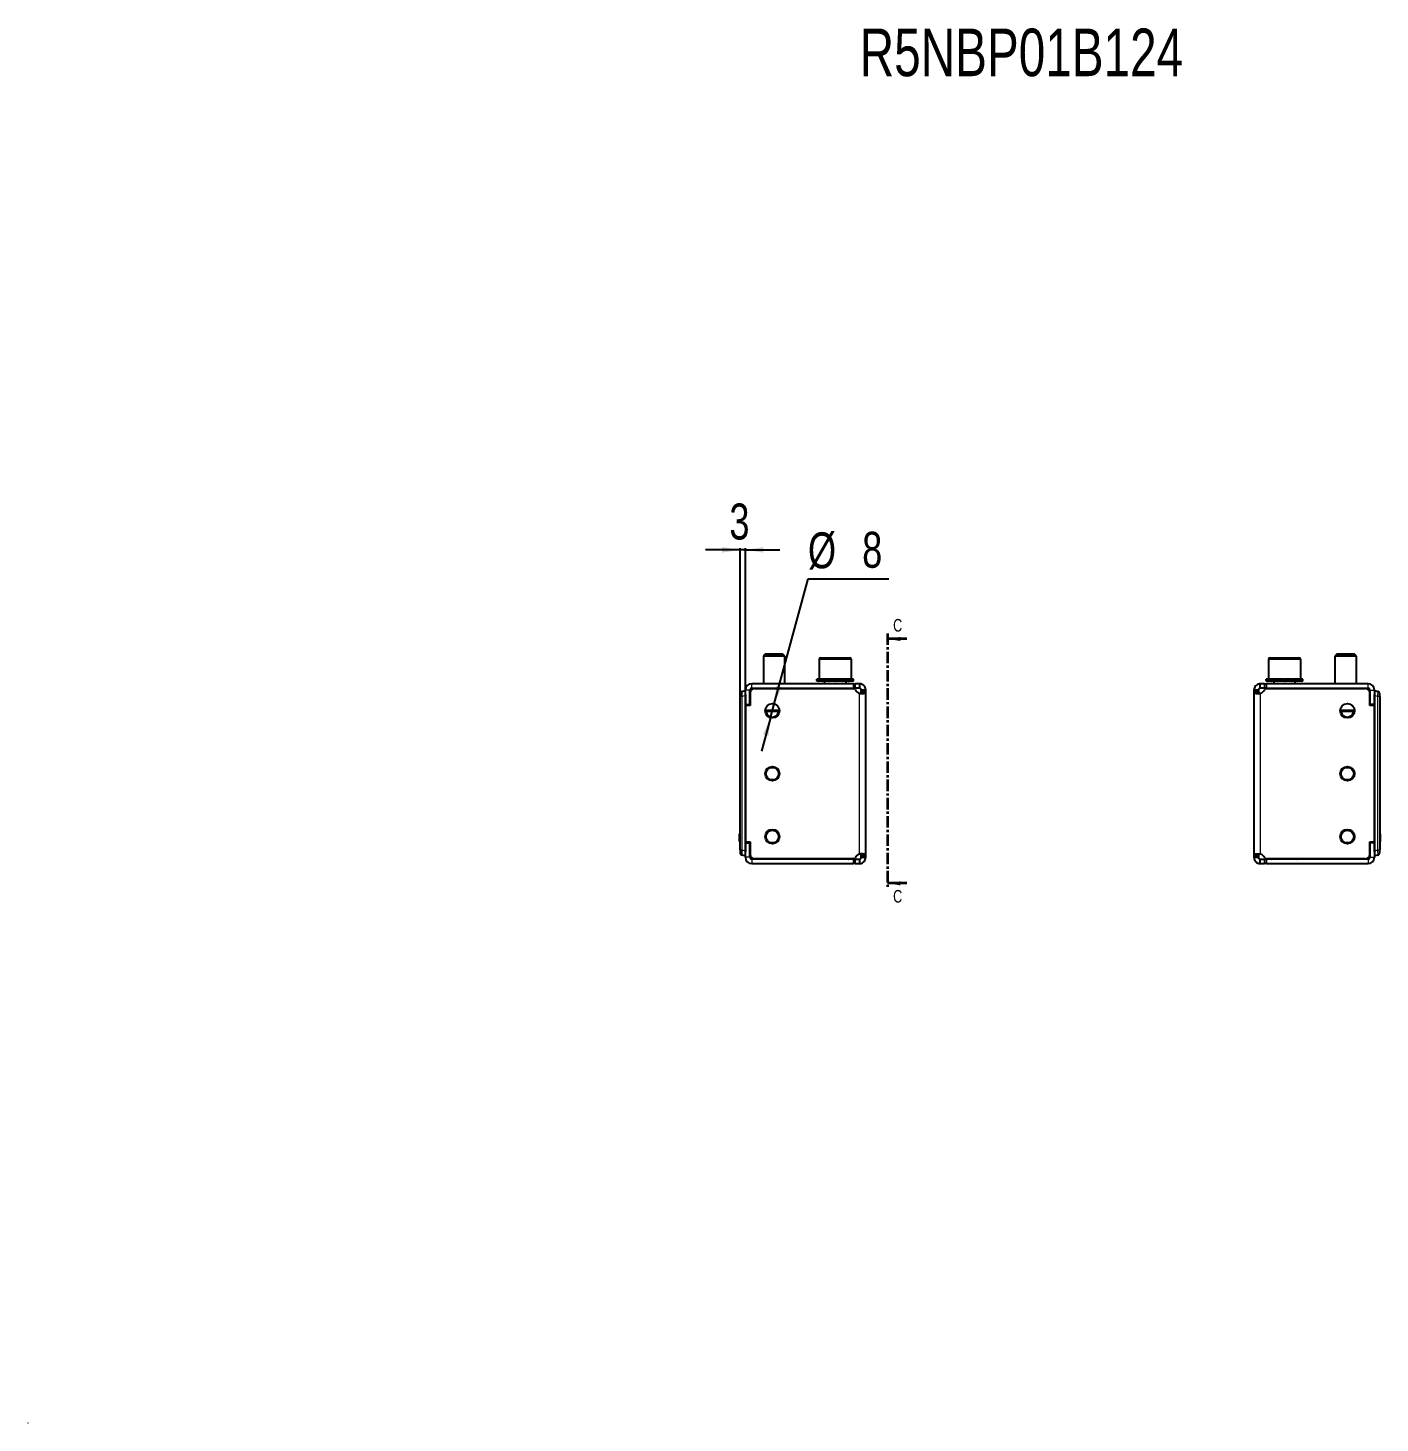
# Model space of a CAD drawing. Header units: millimetres. Extents: x -438 to 3999, y -470 to 660.
# Drawn here: x 997 to 1749, y -116 to 660 of the extents above; entities that cross this region are included whole.
import ezdxf

# ---------------------------------------------------------------- set-up
doc = ezdxf.new("R2010")
doc.units = ezdxf.units.MM
doc.linetypes.add('CENTER', pattern=[10.16, 6.35, -1.27, 1.27, -1.27])
doc.layers.add('FORMAT', color=7, linetype='Continuous')
doc.styles.add('SLDTEXTSTYLE0', font='TXT', dxfattribs={"width": 0.75})
doc.dimstyles.new('SLDDIMSTYLE1', dxfattribs={"dimtxt": 20, "dimasz": 10, "dimexe": 0, "dimexo": 0.0625, "dimgap": 5, "dimtad": 2, "dimdec": 1, "dimrnd": 1e-09, "dimzin": 12, "dimdsep": 46, "dimtxsty": 'SLDTEXTSTYLE0', "dimsah": 1, "dimcen": 0.09, "dimadec": 0, "dimazin": 3, "dimtfac": 1, "dimtmove": 0, "dimatfit": 0, "dimfxl": 0, "dimfrac": 2, "dimtolj": 1, "dimtzin": 12, "dimarcsym": 0})
doc.dimstyles.new('SLDDIMSTYLE2', dxfattribs={"dimtxt": 20, "dimasz": 10, "dimexe": 0, "dimexo": 0.0625, "dimgap": 5, "dimtad": 0, "dimtih": 1, "dimtoh": 1, "dimdec": 1, "dimrnd": 1e-09, "dimzin": 12, "dimdsep": 46, "dimtxsty": 'SLDTEXTSTYLE0', "dimsah": 1, "dimcen": 0, "dimadec": 0, "dimazin": 3, "dimtfac": 1, "dimtmove": 0, "dimatfit": 3, "dimfxl": 0, "dimfrac": 2, "dimtolj": 1, "dimtzin": 12, "dimarcsym": 0})

# ---------------------------------------------------------------- blocks, each defined once
blk = doc.blocks.new('_D_4')
at = {"layer": 'FORMAT'}
for p, q in [((1392.84, 369.45), (1373.6, 369.45)), ((1392.84, 287.86), (1392.84, 370.45)), ((1395.84, 369.45), (1392.84, 369.45)), ((1395.84, 282.86), (1395.84, 370.45)), ((1395.84, 369.45), (1415.07, 369.45))]:
    blk.add_line(p, q, dxfattribs=at)
for points in [[(1392.84, 369.45), (1382.84, 370.99), (1382.84, 367.91)], [(1395.84, 369.45), (1405.84, 367.91), (1405.84, 370.99)]]:
    blk.add_solid(points, dxfattribs=at)
at = {"layer": 'FORMAT', "insert": (1386.95, 395.23), "char_height": 20, "attachment_point": 1, "style": 'SLDTEXTSTYLE0'}
blk.add_mtext('3', dxfattribs=at)
blk = doc.blocks.new('_D_5')
at = {"layer": 'FORMAT'}
for p, q in [((1411.88, 283.81), (1430.68, 353.42)), ((1430.68, 353.42), (1475.62, 353.42)), ((1409.79, 276.09), (1411.88, 283.81)), ((1409.79, 276.09), (1404.78, 257.52))]:
    blk.add_line(p, q, dxfattribs=at)
for points in [[(1411.88, 283.81), (1415.97, 293.06), (1413, 293.86)], [(1409.79, 276.09), (1405.7, 266.83), (1408.67, 266.03)]]:
    blk.add_solid(points, dxfattribs=at)
at = {"layer": 'FORMAT', "char_height": 20, "attachment_point": 1, "style": 'SLDTEXTSTYLE0'}
for s, insert in [('%%c', (1430.68, 379.2)), ('8', (1460.84, 379.51))]:
    blk.add_mtext(s, dxfattribs=dict(at, insert=insert))

msp = doc.modelspace()

# ---------------------------------------------------------------- linework, layer by layer
at = {"color": 7, "linetype": 'CENTER', "lineweight": 35}
msp.add_line((1474.98, 322.91), (1474.98, 180.96), dxfattribs=at)
at = {"color": 7, "linetype": 'Continuous', "lineweight": 35}
for p, q in [((1485.62, 319.91), (1474.98, 319.91)), ((1485.62, 183.96), (1474.98, 183.96))]:
    msp.add_line(p, q, dxfattribs=at)
at = {"color": 7, "linetype": 'Continuous', "lineweight": 25}
for p, q in [((1406.91, 311.45), (1405.84, 310.37)), ((1416.76, 311.45), (1406.91, 311.45)), ((1417.84, 310.37), (1416.76, 311.45)), ((1724.91, 311.45), (1723.84, 310.37)), ((1734.76, 311.45), (1724.91, 311.45)), ((1735.84, 310.37), (1734.76, 311.45)), ((1405.84, 310.37), (1405.84, 294.95)), ((1417.84, 310.37), (1405.84, 310.37)), ((1417.84, 294.95), (1417.84, 310.37)), ((1436.84, 308.45), (1436.84, 297.45)), ((1437.84, 309.45), (1453.84, 309.45)), ((1454.84, 297.45), (1454.84, 308.45)), ((1686.84, 308.45), (1686.84, 297.45)), ((1687.84, 309.45), (1703.84, 309.45)), ((1704.84, 297.45), (1704.84, 308.45)), ((1723.84, 310.37), (1723.84, 294.95)), ((1735.84, 310.37), (1723.84, 310.37)), ((1735.84, 294.95), (1735.84, 310.37)), ((1455.93, 294.95), (1399.34, 294.95)), ((1435.59, 297.45), (1435.59, 296.45)), ((1435.59, 297.45), (1435.59, 297.2)), ((1436.42, 297.45), (1435.59, 297.45)), ((1435.59, 297.45), (1435.59, 297.45)), ((1435.59, 296.45), (1435.59, 296.7)), ((1436.42, 296.45), (1435.59, 296.45)), ((1435.59, 296.45), (1435.59, 296.45)), ((1436.42, 297.45), (1436.52, 297.45)), ((1436.42, 296.45), (1436.52, 296.45)), ((1436.52, 297.45), (1436.52, 297.2)), ((1438.69, 297.45), (1436.52, 297.45)), ((1436.52, 296.45), (1436.52, 296.7)), ((1438.69, 296.45), (1436.52, 296.45)), ((1438.69, 297.45), (1438.87, 297.45)), ((1438.69, 296.45), (1438.87, 296.45)), ((1438.87, 297.45), (1438.87, 297.2)), ((1442.04, 297.45), (1438.87, 297.45)), ((1438.87, 296.45), (1438.87, 296.7)), ((1442.04, 296.45), (1438.87, 296.45)), ((1439.84, 296.45), (1439.84, 294.95)), ((1442.04, 297.45), (1442.28, 297.45)), ((1442.04, 296.45), (1442.28, 296.45)), ((1442.28, 297.45), (1442.28, 297.2)), ((1445.98, 297.45), (1442.28, 297.45)), ((1442.28, 296.45), (1442.28, 296.7)), ((1445.98, 296.45), (1442.28, 296.45)), ((1445.98, 297.45), (1446.05, 297.45)), ((1445.98, 296.45), (1446.13, 296.45)), ((1446.13, 296.45), (1446.23, 296.45)), ((1446.18, 297.45), (1446.23, 297.45)), ((1446.23, 297.45), (1446.23, 297.2)), ((1449.89, 297.45), (1446.23, 297.45)), ((1446.23, 296.45), (1446.23, 296.7)), ((1449.89, 296.45), (1446.23, 296.45)), ((1449.89, 297.45), (1450.12, 297.45)), ((1449.89, 296.45), (1450.12, 296.45)), ((1450.12, 297.45), (1450.12, 297.2)), ((1453.18, 297.45), (1450.12, 297.45)), ((1450.12, 296.45), (1450.12, 296.7)), ((1453.18, 296.45), (1450.12, 296.45)), ((1451.84, 294.95), (1451.84, 296.45)), ((1453.18, 297.45), (1453.35, 297.45)), ((1453.18, 296.45), (1453.35, 296.45)), ((1453.35, 297.45), (1453.35, 297.2)), ((1455.36, 297.45), (1453.35, 297.45)), ((1453.35, 296.45), (1453.35, 296.7)), ((1455.36, 296.45), (1453.35, 296.45)), ((1455.36, 297.45), (1455.45, 297.45)), ((1455.36, 296.45), (1455.45, 296.45)), ((1455.45, 297.45), (1455.45, 297.2)), ((1456.08, 297.45), (1455.45, 297.45)), ((1455.45, 296.45), (1455.45, 296.7)), ((1456.08, 296.45), (1455.45, 296.45)), ((1455.93, 294.95), (1456.93, 294.95)), ((1456.09, 296.45), (1456.09, 297.45)), ((1456.93, 292.45), (1456.93, 294.95)), ((1459.34, 294.95), (1456.93, 294.95)), ((1459.34, 294.95), (1459.34, 292.45)), ((1682.34, 292.45), (1682.34, 294.95)), ((1684.74, 294.95), (1682.34, 294.95)), ((1684.74, 294.95), (1684.74, 292.45)), ((1684.74, 294.95), (1685.74, 294.95)), ((1685.59, 297.45), (1685.59, 296.45)), ((1685.59, 297.45), (1685.59, 297.2)), ((1686.39, 297.45), (1685.59, 297.45)), ((1685.59, 297.45), (1685.59, 297.45)), ((1685.59, 296.45), (1685.59, 296.7)), ((1686.39, 296.45), (1685.59, 296.45)), ((1685.59, 296.45), (1685.59, 296.45)), ((1742.34, 294.95), (1685.74, 294.95)), ((1686.39, 297.45), (1686.49, 297.45)), ((1686.39, 296.45), (1686.49, 296.45)), ((1686.49, 297.45), (1686.49, 297.2)), ((1688.62, 297.45), (1686.49, 297.45)), ((1686.49, 296.45), (1686.49, 296.7)), ((1688.62, 296.45), (1686.49, 296.45)), ((1688.62, 297.45), (1688.8, 297.45)), ((1688.62, 296.45), (1688.8, 296.45)), ((1688.8, 297.45), (1688.8, 297.2)), ((1691.96, 297.45), (1688.8, 297.45)), ((1688.8, 296.45), (1688.8, 296.7)), ((1691.96, 296.45), (1688.8, 296.45)), ((1689.84, 296.45), (1689.84, 294.95)), ((1691.96, 297.45), (1692.19, 297.45)), ((1691.96, 296.45), (1692.19, 296.45)), ((1692.19, 297.45), (1692.19, 297.2)), ((1695.89, 297.45), (1692.19, 297.45)), ((1692.19, 296.45), (1692.19, 296.7)), ((1695.89, 296.45), (1692.19, 296.45)), ((1695.89, 297.45), (1695.97, 297.45)), ((1695.89, 296.45), (1696.06, 296.45)), ((1696.06, 296.45), (1696.14, 296.45)), ((1696.1, 297.45), (1696.14, 297.45)), ((1696.14, 297.45), (1696.14, 297.2)), ((1699.81, 297.45), (1696.14, 297.45)), ((1696.14, 296.45), (1696.14, 296.7)), ((1699.81, 296.45), (1696.14, 296.45)), ((1699.81, 297.45), (1700.03, 297.45)), ((1699.81, 296.45), (1700.03, 296.45)), ((1700.03, 297.45), (1700.03, 297.2)), ((1703.12, 297.45), (1700.03, 297.45)), ((1700.03, 296.45), (1700.03, 296.7)), ((1703.12, 296.45), (1700.03, 296.45)), ((1701.84, 294.95), (1701.84, 296.45)), ((1703.12, 297.45), (1703.29, 297.45)), ((1703.12, 296.45), (1703.29, 296.45)), ((1703.29, 297.45), (1703.29, 297.2)), ((1705.32, 297.45), (1703.29, 297.45)), ((1703.29, 296.45), (1703.29, 296.7)), ((1705.32, 296.45), (1703.29, 296.45)), ((1705.32, 297.45), (1705.42, 297.45)), ((1705.32, 296.45), (1705.42, 296.45)), ((1705.42, 297.45), (1705.42, 297.2)), ((1706.09, 297.45), (1705.42, 297.45)), ((1705.42, 296.45), (1705.42, 296.7)), ((1706.09, 296.45), (1705.42, 296.45)), ((1706.09, 296.45), (1706.09, 297.45)), ((1392.84, 289.3), (1392.84, 287.85)), ((1392.84, 213.4), (1392.84, 287.85)), ((1393.95, 290.74), (1395.64, 291.2)), ((1395.64, 291.2), (1395.84, 291.2)), ((1395.64, 288.3), (1395.64, 202.1)), ((1395.84, 283.5), (1395.84, 291.45)), ((1395.84, 288.92), (1395.84, 201.47)), ((1398.34, 283.5), (1398.34, 291.45)), ((1398.44, 289.85), (1398.44, 282.85)), ((1399.34, 292.45), (1455.93, 292.45)), ((1400.94, 292.35), (1455.91, 292.35)), ((1401.59, 292.45), (1401.59, 292.35)), ((1401.88, 292.45), (1401.88, 292.35)), ((1403.56, 292.45), (1403.56, 292.35)), ((1406.51, 292.45), (1406.51, 292.35)), ((1410.27, 292.45), (1410.27, 292.35)), ((1414.26, 292.45), (1414.26, 292.35)), ((1417.89, 292.45), (1417.89, 292.35)), ((1420.59, 292.45), (1420.59, 292.35)), ((1421.96, 292.45), (1421.96, 292.35)), ((1422.09, 292.35), (1422.09, 292.45)), ((1456.93, 292.45), (1455.93, 292.45)), ((1459.34, 292.45), (1456.93, 292.45)), ((1462.84, 291.45), (1460.34, 291.45)), ((1460.34, 290.23), (1460.34, 291.45)), ((1462.84, 290.23), (1460.34, 290.23)), ((1462.84, 290.23), (1462.84, 291.45)), ((1462.84, 199.67), (1462.84, 290.23)), ((1678.84, 291.45), (1678.84, 290.23)), ((1681.34, 291.45), (1678.84, 291.45)), ((1678.84, 290.23), (1678.84, 199.67)), ((1681.34, 290.23), (1678.84, 290.23)), ((1681.34, 291.45), (1681.34, 290.23)), ((1684.74, 292.45), (1682.34, 292.45)), ((1685.74, 292.45), (1684.74, 292.45)), ((1685.74, 292.45), (1742.34, 292.45)), ((1685.76, 292.35), (1740.74, 292.35)), ((1719.59, 292.45), (1719.59, 292.35)), ((1719.88, 292.45), (1719.88, 292.35)), ((1721.56, 292.45), (1721.56, 292.35)), ((1724.51, 292.45), (1724.51, 292.35)), ((1728.27, 292.45), (1728.27, 292.35)), ((1732.26, 292.45), (1732.26, 292.35)), ((1735.89, 292.45), (1735.89, 292.35)), ((1738.59, 292.45), (1738.59, 292.35)), ((1739.96, 292.45), (1739.96, 292.35)), ((1740.09, 292.35), (1740.09, 292.45)), ((1743.24, 282.85), (1743.24, 289.85)), ((1743.34, 291.45), (1743.34, 283.5)), ((1745.84, 291.45), (1745.84, 283.5)), ((1745.84, 291.2), (1746.04, 291.2)), ((1745.84, 201.47), (1745.84, 288.92)), ((1746.04, 291.2), (1747.72, 290.74)), ((1746.04, 202.1), (1746.04, 288.3)), ((1748.84, 287.85), (1748.84, 289.3)), ((1748.84, 287.85), (1748.84, 213.4)), ((1395.84, 283.5), (1398.34, 283.5)), ((1395.84, 207.05), (1395.84, 282.85)), ((1398.44, 282.85), (1395.84, 282.85)), ((1398.44, 284.43), (1398.34, 284.21)), ((1414.8, 279.45), (1406.87, 279.45)), ((1734.8, 279.45), (1726.87, 279.45)), ((1743.24, 284.43), (1743.34, 284.21)), ((1745.84, 282.85), (1743.24, 282.85)), ((1745.84, 283.5), (1743.34, 283.5)), ((1745.84, 282.85), (1745.84, 207.05)), ((1392.64, 211.45), (1392.84, 211.45)), ((1392.64, 211.1), (1392.84, 211.1)), ((1392.64, 210.38), (1392.64, 211.1)), ((1392.64, 210.38), (1392.84, 210.38)), ((1392.84, 205.2), (1392.84, 213.4)), ((1748.84, 213.4), (1748.84, 205.2)), ((1749.04, 211.45), (1748.84, 211.45)), ((1749.04, 211.42), (1748.84, 211.42)), ((1749.04, 211.4), (1748.84, 211.4)), ((1749.04, 210.96), (1749.04, 207.64)), ((1392.64, 209.43), (1392.64, 209.54)), ((1392.64, 207.97), (1392.84, 207.97)), ((1392.64, 207.43), (1392.64, 207.97)), ((1392.64, 207.43), (1392.84, 207.43)), ((1392.64, 207.14), (1392.84, 207.14)), ((1392.84, 202.55), (1392.84, 205.2)), ((1392.84, 202.55), (1392.84, 201.1)), ((1395.84, 207.05), (1398.44, 207.05)), ((1395.84, 198.45), (1395.84, 206.4)), ((1395.84, 206.4), (1398.34, 206.4)), ((1398.34, 198.45), (1398.34, 206.4)), ((1398.44, 205.97), (1398.34, 206.18)), ((1398.44, 207.05), (1398.44, 200.05)), ((1743.24, 207.05), (1745.84, 207.05)), ((1743.24, 200.05), (1743.24, 207.05)), ((1743.24, 205.97), (1743.34, 206.18)), ((1743.34, 206.4), (1743.34, 198.45)), ((1745.84, 206.4), (1743.34, 206.4)), ((1745.84, 206.4), (1745.84, 198.45)), ((1749.04, 207.2), (1748.84, 207.2)), ((1749.04, 207.14), (1748.84, 207.14)), ((1748.84, 205.2), (1748.84, 202.55)), ((1748.84, 201.1), (1748.84, 202.55)), ((1395.64, 199.2), (1393.95, 199.65)), ((1395.84, 199.2), (1395.64, 199.2)), ((1455.93, 197.45), (1399.34, 197.45)), ((1399.34, 194.95), (1455.93, 194.95)), ((1455.91, 197.55), (1400.94, 197.55)), ((1455.93, 197.45), (1456.93, 197.45)), ((1456.93, 194.95), (1455.93, 194.95)), ((1456.93, 194.95), (1456.93, 197.45)), ((1456.93, 197.45), (1459.34, 197.45)), ((1456.93, 194.95), (1459.34, 194.95)), ((1459.34, 197.45), (1459.34, 194.95)), ((1460.34, 199.67), (1462.84, 199.67)), ((1460.34, 198.45), (1460.34, 199.67)), ((1460.34, 198.45), (1462.84, 198.45)), ((1462.84, 198.45), (1462.84, 199.67)), ((1678.84, 199.67), (1681.34, 199.67)), ((1678.84, 199.67), (1678.84, 198.45)), ((1678.84, 198.45), (1681.34, 198.45)), ((1681.34, 199.67), (1681.34, 198.45)), ((1682.34, 194.95), (1682.34, 197.45)), ((1682.34, 197.45), (1684.74, 197.45)), ((1682.34, 194.95), (1684.74, 194.95)), ((1684.74, 197.45), (1684.74, 194.95)), ((1684.74, 197.45), (1685.74, 197.45)), ((1685.74, 194.95), (1684.74, 194.95)), ((1742.34, 197.45), (1685.74, 197.45)), ((1685.74, 194.95), (1742.34, 194.95)), ((1740.74, 197.55), (1685.76, 197.55)), ((1746.04, 199.2), (1745.84, 199.2)), ((1747.72, 199.65), (1746.04, 199.2)), ((996.58, -116.1), (996.58, -116.3))]:
    msp.add_line(p, q, dxfattribs=at)
at = {"color": 8, "linetype": 'Continuous', "lineweight": 18}
for p, q in [((1454.84, 308.45), (1436.84, 308.45)), ((1704.84, 308.45), (1686.84, 308.45)), ((1399.34, 292.45), (1399.34, 294.95)), ((1455.93, 292.45), (1455.93, 294.95)), ((1685.74, 294.95), (1685.74, 292.45)), ((1742.34, 292.45), (1742.34, 294.95)), ((1393.95, 287.85), (1392.84, 287.85)), ((1395.64, 288.3), (1393.95, 287.85)), ((1393.95, 287.85), (1393.95, 202.55)), ((1398.34, 291.45), (1395.84, 291.45)), ((1459.34, 200.22), (1459.34, 289.67)), ((1682.34, 289.67), (1682.34, 200.22)), ((1743.34, 291.45), (1745.84, 291.45)), ((1747.72, 287.85), (1746.04, 288.3)), ((1747.72, 202.55), (1747.72, 287.85)), ((1748.84, 287.85), (1747.72, 287.85)), ((1396.03, 283.5), (1396.03, 282.85)), ((1406.87, 280.45), (1414.8, 280.45)), ((1726.87, 280.45), (1734.8, 280.45)), ((1745.64, 282.85), (1745.64, 283.5)), ((1749.04, 210.96), (1748.84, 210.96)), ((1392.64, 209.25), (1392.84, 209.25)), ((1392.84, 202.55), (1393.95, 202.55)), ((1393.95, 202.55), (1395.64, 202.1)), ((1396.03, 207.05), (1396.03, 206.4)), ((1745.64, 206.4), (1745.64, 207.05)), ((1746.04, 202.1), (1747.72, 202.55)), ((1747.72, 202.55), (1748.84, 202.55)), ((1749.04, 207.64), (1748.84, 207.64)), ((1398.34, 198.45), (1395.84, 198.45)), ((1399.34, 197.45), (1399.34, 194.95)), ((1455.93, 194.95), (1455.93, 197.45)), ((1685.74, 197.45), (1685.74, 194.95)), ((1742.34, 197.45), (1742.34, 194.95)), ((1743.34, 198.45), (1745.84, 198.45))]:
    msp.add_line(p, q, dxfattribs=at)
at = {"color": 7, "linetype": 'Continuous', "lineweight": 25}
for centre, radius in [((1410.84, 279.95), 4), ((1730.84, 279.95), 4), ((1410.84, 244.95), 4), ((1410.84, 244.95), 3.5), ((1730.84, 244.95), 4), ((1730.84, 244.95), 3.5), ((1410.84, 209.95), 4), ((1410.84, 209.95), 3.5), ((1730.84, 209.95), 4), ((1730.84, 209.95), 3.5)]:
    msp.add_circle(centre, radius, dxfattribs=at)
for centre, radius, start, end in [((1437.84, 308.45), 1, 90, 180), ((1453.84, 308.45), 1, 0, 90), ((1687.84, 308.45), 1, 90, 180), ((1703.84, 308.45), 1, 0, 90), ((1399.34, 291.45), 3.5, 90, 180), ((1742.34, 291.45), 3.5, 0, 90), ((1394.34, 289.3), 1.5, 105, 180), ((1399.34, 291.45), 1, 90, 180), ((1400.94, 289.85), 2.5, 90, 180), ((1438.49, 292.1), 0.35, 45.58469, 90), ((1453.19, 292.1), 0.35, 90, 134.41531), ((1455.91, 291.35), 1, 22.88538, 90), ((1460.06, 293.1), 3.5, 202.88538, 258.10519), ((1681.61, 293.1), 3.5, 281.89481, 337.11462), ((1685.76, 291.35), 1, 90, 157.11462), ((1688.49, 292.1), 0.35, 45.58469, 90), ((1703.19, 292.1), 0.35, 90, 134.41531), ((1740.74, 289.85), 2.5, 360, 90), ((1742.34, 291.45), 1, 0, 90), ((1747.34, 289.3), 1.5, 0, 75), ((1410.84, 279.95), 3.5, 188.21321, 351.78679), ((1730.84, 279.95), 3.5, 188.21321, 351.78679), ((1394.34, 201.1), 1.5, 180, 255), ((1399.34, 198.45), 3.5, 180, 270), ((1399.34, 198.45), 1, 180, 270), ((1400.94, 200.05), 2.5, 180, 270), ((1438.49, 197.8), 0.35, 270, 314.41531), ((1453.19, 197.8), 0.35, 225.58469, 270), ((1455.91, 198.55), 1, 270, 337.11462), ((1460.06, 196.8), 3.5, 101.89481, 157.11462), ((1681.61, 196.8), 3.5, 22.88538, 78.10519), ((1685.76, 198.55), 1, 202.88538, 270), ((1688.49, 197.8), 0.35, 270, 314.41531), ((1703.19, 197.8), 0.35, 225.58469, 270), ((1740.74, 200.05), 2.5, 270, 0), ((1742.34, 198.45), 3.5, 270, 360), ((1742.34, 198.45), 1, 270, 360), ((1747.34, 201.1), 1.5, 285, 0)]:
    msp.add_arc(centre, radius, start, end, dxfattribs=at)
at = {"color": 8, "linetype": 'Continuous', "lineweight": 18}
for centre, major_axis, start_param, end_param in [((1394.34, 287.74), (-0.38, 3), 0.016741, 1.520499), ((1747.34, 287.74), (0.38, 3), 4.762686, 6.266445), ((1394.34, 202.65), (0.38, 3), 1.621093, 3.124852), ((1747.34, 202.65), (-0.38, 3), 3.158333, 4.662092)]:
    msp.add_ellipse(centre, major_axis=major_axis, ratio=0.123038, start_param=start_param, end_param=end_param, dxfattribs=at)
at = {"color": 7, "linetype": 'Continuous', "lineweight": 25}
for centre, major_axis, start_param, end_param in [((1407.23, 291.2), (-11.57, -3.1), 6.030113, 6.216148), ((1734.44, 291.2), (11.57, -3.1), 0.067037, 0.253072), ((1407.23, 199.2), (-11.57, 3.1), 0.067037, 0.253072), ((1734.44, 199.2), (11.57, 3.1), 6.030113, 6.216148)]:
    msp.add_ellipse(centre, major_axis=major_axis, ratio=0.250563, start_param=start_param, end_param=end_param, dxfattribs=at)
for points, knots in [([(1435.59, 297.2), (1435.59, 297.24), (1435.59, 297.3), (1435.59, 297.38), (1435.59, 297.43), (1435.59, 297.45)], [0, 0, 0, 0, 0.499981, 0.749988, 1, 1, 1, 1]), ([(1435.59, 296.45), (1435.59, 296.47), (1435.59, 296.51), (1435.59, 296.59), (1435.59, 296.66), (1435.59, 296.7)], [0, 0, 0, 0, 0.25014, 0.50028, 1, 1, 1, 1]), ([(1436.52, 297.2), (1436.5, 297.24), (1436.48, 297.3), (1436.45, 297.38), (1436.43, 297.43), (1436.42, 297.45)], [0, 0, 0, 0, 0.499981, 0.749988, 1, 1, 1, 1]), ([(1436.42, 296.45), (1436.43, 296.47), (1436.45, 296.51), (1436.48, 296.59), (1436.5, 296.66), (1436.52, 296.7)], [0, 0, 0, 0, 0.2501401, 0.5002802, 1, 1, 1, 1]), ([(1438.87, 297.2), (1438.84, 297.24), (1438.79, 297.3), (1438.73, 297.38), (1438.7, 297.43), (1438.69, 297.45)], [0, 0, 0, 0, 0.499981, 0.749988, 1, 1, 1, 1]), ([(1438.69, 296.45), (1438.7, 296.47), (1438.73, 296.51), (1438.79, 296.59), (1438.84, 296.66), (1438.87, 296.7)], [0, 0, 0, 0, 0.25014, 0.50028, 1, 1, 1, 1]), ([(1442.28, 297.2), (1442.24, 297.24), (1442.18, 297.3), (1442.1, 297.38), (1442.06, 297.43), (1442.04, 297.45)], [0, 0, 0, 0, 0.499981, 0.749988, 1, 1, 1, 1]), ([(1442.04, 296.45), (1442.06, 296.47), (1442.1, 296.51), (1442.18, 296.59), (1442.24, 296.66), (1442.28, 296.7)], [0, 0, 0, 0, 0.25014, 0.50028, 1, 1, 1, 1]), ([(1446.23, 297.2), (1446.18, 297.24), (1446.12, 297.3), (1446.04, 297.38), (1446, 297.43), (1445.98, 297.45)], [0, 0, 0, 0, 0.499981, 0.749988, 1, 1, 1, 1]), ([(1445.98, 296.45), (1446, 296.47), (1446.04, 296.51), (1446.12, 296.59), (1446.18, 296.66), (1446.23, 296.7)], [0, 0, 0, 0, 0.25014, 0.50028, 1, 1, 1, 1]), ([(1446.23, 297.2), (1446.21, 297.27), (1446.18, 297.4), (1446.14, 297.43), (1446.13, 297.45)], [0, 0, 0, 0, 0.561794, 1, 1, 1, 1]), ([(1446.23, 296.7), (1446.21, 296.62), (1446.18, 296.49), (1446.14, 296.46), (1446.13, 296.45)], [0, 0, 0, 0, 0.561794, 1, 1, 1, 1]), ([(1450.12, 297.2), (1450.08, 297.24), (1450.02, 297.3), (1449.94, 297.38), (1449.91, 297.43), (1449.89, 297.45)], [0, 0, 0, 0, 0.499981, 0.749988, 1, 1, 1, 1]), ([(1449.89, 296.45), (1449.91, 296.47), (1449.94, 296.51), (1450.02, 296.59), (1450.08, 296.66), (1450.12, 296.7)], [0, 0, 0, 0, 0.25014, 0.50028, 1, 1, 1, 1]), ([(1453.35, 297.2), (1453.33, 297.24), (1453.28, 297.3), (1453.23, 297.38), (1453.2, 297.43), (1453.18, 297.45)], [0, 0, 0, 0, 0.499981, 0.749988, 1, 1, 1, 1]), ([(1453.18, 296.45), (1453.2, 296.47), (1453.23, 296.51), (1453.28, 296.59), (1453.33, 296.66), (1453.35, 296.7)], [0, 0, 0, 0, 0.25014, 0.50028, 1, 1, 1, 1]), ([(1455.45, 297.2), (1455.43, 297.24), (1455.41, 297.3), (1455.38, 297.38), (1455.37, 297.43), (1455.36, 297.45)], [0, 0, 0, 0, 0.499981, 0.749988, 1, 1, 1, 1]), ([(1455.36, 296.45), (1455.37, 296.47), (1455.38, 296.51), (1455.41, 296.59), (1455.43, 296.66), (1455.45, 296.7)], [0, 0, 0, 0, 0.25014, 0.50028, 1, 1, 1, 1]), ([(1462.84, 291.45), (1462.82, 291.71), (1462.79, 292.2), (1462.5, 293.02), (1462.04, 293.73), (1461.41, 294.29), (1460.8, 294.65), (1460.09, 294.9), (1459.59, 294.93), (1459.34, 294.95)], [0, 0, 0, 0, 0.144067, 0.271276, 0.474907, 0.597997, 0.726338, 0.860245, 1, 1, 1, 1]), ([(1682.34, 294.95), (1682.04, 294.93), (1681.49, 294.89), (1680.59, 294.53), (1679.7, 293.86), (1678.98, 292.76), (1678.88, 291.89), (1678.84, 291.45)], [0, 0, 0, 0, 0.16069, 0.301312, 0.521951, 0.753573, 1, 1, 1, 1]), ([(1685.59, 297.2), (1685.59, 297.24), (1685.59, 297.3), (1685.59, 297.38), (1685.59, 297.43), (1685.59, 297.45)], [0, 0, 0, 0, 0.499981, 0.749988, 1, 1, 1, 1]), ([(1685.59, 296.45), (1685.59, 296.47), (1685.59, 296.51), (1685.59, 296.59), (1685.59, 296.66), (1685.59, 296.7)], [0, 0, 0, 0, 0.25014, 0.50028, 1, 1, 1, 1]), ([(1686.49, 297.2), (1686.47, 297.24), (1686.44, 297.3), (1686.41, 297.38), (1686.39, 297.43), (1686.39, 297.45)], [0, 0, 0, 0, 0.499981, 0.749988, 1, 1, 1, 1]), ([(1686.39, 296.45), (1686.39, 296.47), (1686.41, 296.51), (1686.44, 296.59), (1686.47, 296.66), (1686.49, 296.7)], [0, 0, 0, 0, 0.25014, 0.50028, 1, 1, 1, 1]), ([(1688.8, 297.2), (1688.77, 297.24), (1688.73, 297.3), (1688.67, 297.38), (1688.64, 297.43), (1688.62, 297.45)], [0, 0, 0, 0, 0.4999808, 0.7499881, 1, 1, 1, 1]), ([(1688.62, 296.45), (1688.64, 296.47), (1688.67, 296.51), (1688.73, 296.59), (1688.77, 296.66), (1688.8, 296.7)], [0, 0, 0, 0, 0.25014, 0.50028, 1, 1, 1, 1]), ([(1692.19, 297.2), (1692.15, 297.24), (1692.1, 297.3), (1692.02, 297.38), (1691.98, 297.43), (1691.96, 297.45)], [0, 0, 0, 0, 0.499981, 0.749988, 1, 1, 1, 1]), ([(1691.96, 296.45), (1691.98, 296.47), (1692.02, 296.51), (1692.1, 296.59), (1692.15, 296.66), (1692.19, 296.7)], [0, 0, 0, 0, 0.25014, 0.50028, 1, 1, 1, 1]), ([(1696.14, 297.2), (1696.1, 297.24), (1696.03, 297.3), (1695.95, 297.38), (1695.91, 297.43), (1695.89, 297.45)], [0, 0, 0, 0, 0.499981, 0.749988, 1, 1, 1, 1]), ([(1695.89, 296.45), (1695.91, 296.47), (1695.95, 296.51), (1696.03, 296.59), (1696.1, 296.66), (1696.14, 296.7)], [0, 0, 0, 0, 0.25014, 0.50028, 1, 1, 1, 1]), ([(1696.14, 297.2), (1696.12, 297.27), (1696.1, 297.4), (1696.07, 297.43), (1696.06, 297.45)], [0, 0, 0, 0, 0.561794, 1, 1, 1, 1]), ([(1696.14, 296.7), (1696.12, 296.62), (1696.1, 296.49), (1696.07, 296.46), (1696.06, 296.45)], [0, 0, 0, 0, 0.561794, 1, 1, 1, 1]), ([(1700.03, 297.2), (1700, 297.24), (1699.94, 297.3), (1699.86, 297.38), (1699.82, 297.43), (1699.81, 297.45)], [0, 0, 0, 0, 0.499981, 0.749988, 1, 1, 1, 1]), ([(1699.81, 296.45), (1699.82, 296.47), (1699.86, 296.51), (1699.94, 296.59), (1700, 296.66), (1700.03, 296.7)], [0, 0, 0, 0, 0.25014, 0.50028, 1, 1, 1, 1]), ([(1703.29, 297.2), (1703.26, 297.24), (1703.22, 297.3), (1703.16, 297.38), (1703.13, 297.43), (1703.12, 297.45)], [0, 0, 0, 0, 0.499981, 0.749988, 1, 1, 1, 1]), ([(1703.12, 296.45), (1703.13, 296.47), (1703.16, 296.51), (1703.22, 296.59), (1703.26, 296.66), (1703.29, 296.7)], [0, 0, 0, 0, 0.25014, 0.50028, 1, 1, 1, 1]), ([(1705.42, 297.2), (1705.4, 297.24), (1705.38, 297.3), (1705.35, 297.38), (1705.33, 297.43), (1705.32, 297.45)], [0, 0, 0, 0, 0.499981, 0.749988, 1, 1, 1, 1]), ([(1705.32, 296.45), (1705.33, 296.47), (1705.35, 296.51), (1705.38, 296.59), (1705.4, 296.66), (1705.42, 296.7)], [0, 0, 0, 0, 0.25014, 0.50028, 1, 1, 1, 1]), ([(1401.84, 292.35), (1401.84, 292.36), (1401.83, 292.39), (1401.83, 292.43), (1401.82, 292.45)], [0, 0, 0, 0, 0.374848, 1, 1, 1, 1]), ([(1403.48, 292.35), (1403.47, 292.36), (1403.45, 292.39), (1403.43, 292.43), (1403.42, 292.45)], [0, 0, 0, 0, 0.374848, 1, 1, 1, 1]), ([(1406.38, 292.35), (1406.37, 292.36), (1406.35, 292.39), (1406.32, 292.43), (1406.3, 292.45)], [0, 0, 0, 0, 0.374848, 1, 1, 1, 1]), ([(1410.12, 292.35), (1410.11, 292.36), (1410.08, 292.39), (1410.04, 292.43), (1410.02, 292.45)], [0, 0, 0, 0, 0.374848, 1, 1, 1, 1]), ([(1414.12, 292.35), (1414.11, 292.36), (1414.07, 292.39), (1414.04, 292.43), (1414.02, 292.45)], [0, 0, 0, 0, 0.374848, 1, 1, 1, 1]), ([(1417.77, 292.35), (1417.76, 292.36), (1417.73, 292.39), (1417.7, 292.43), (1417.69, 292.45)], [0, 0, 0, 0, 0.374848, 1, 1, 1, 1]), ([(1420.52, 292.35), (1420.51, 292.36), (1420.49, 292.39), (1420.47, 292.43), (1420.46, 292.45)], [0, 0, 0, 0, 0.374848, 1, 1, 1, 1]), ([(1421.94, 292.35), (1421.94, 292.36), (1421.93, 292.39), (1421.93, 292.43), (1421.92, 292.45)], [0, 0, 0, 0, 0.374848, 1, 1, 1, 1]), ([(1460.34, 291.45), (1460.32, 291.59), (1460.3, 291.78), (1460.17, 292), (1460.07, 292.14), (1459.93, 292.26), (1459.75, 292.36), (1459.55, 292.43), (1459.41, 292.44), (1459.34, 292.45)], [0, 0, 0, 0, 0.294103, 0.406373, 0.497014, 0.611853, 0.731691, 0.860101, 1, 1, 1, 1]), ([(1459.34, 289.67), (1459.65, 289.66), (1460.24, 289.63), (1461.19, 289.61), (1462.05, 289.65), (1462.71, 289.87), (1462.79, 290.1), (1462.84, 290.23)], [0, 0, 0, 0, 0.17084, 0.319217, 0.548103, 0.767822, 1, 1, 1, 1]), ([(1459.34, 289.67), (1459.43, 289.66), (1459.59, 289.63), (1459.81, 289.62), (1459.98, 289.63), (1460.11, 289.68), (1460.21, 289.77), (1460.31, 289.94), (1460.33, 290.11), (1460.34, 290.23)], [0, 0, 0, 0, 0.154359, 0.287283, 0.400435, 0.496544, 0.604314, 0.723151, 1, 1, 1, 1]), ([(1678.84, 290.23), (1678.89, 290.1), (1678.98, 289.88), (1679.54, 289.69), (1680.14, 289.62), (1680.78, 289.6), (1681.52, 289.61), (1682.06, 289.65), (1682.34, 289.67)], [0, 0, 0, 0, 0.254149, 0.448213, 0.574908, 0.708872, 0.850468, 1, 1, 1, 1]), ([(1682.34, 292.45), (1682.25, 292.44), (1682.1, 292.43), (1681.89, 292.35), (1681.72, 292.25), (1681.59, 292.12), (1681.48, 291.98), (1681.36, 291.75), (1681.35, 291.57), (1681.34, 291.45)], [0, 0, 0, 0, 0.156786, 0.290809, 0.403501, 0.497298, 0.607133, 0.726181, 1, 1, 1, 1]), ([(1681.34, 290.23), (1681.35, 290.1), (1681.37, 289.9), (1681.52, 289.69), (1681.65, 289.65), (1681.7, 289.63)], [0, 0, 0, 0, 0.488232, 0.819706, 1, 1, 1, 1]), ([(1719.84, 292.35), (1719.84, 292.36), (1719.83, 292.39), (1719.83, 292.43), (1719.82, 292.45)], [0, 0, 0, 0, 0.374848, 1, 1, 1, 1]), ([(1721.48, 292.35), (1721.47, 292.36), (1721.45, 292.39), (1721.43, 292.43), (1721.42, 292.45)], [0, 0, 0, 0, 0.374848, 1, 1, 1, 1]), ([(1724.38, 292.35), (1724.37, 292.36), (1724.35, 292.39), (1724.32, 292.43), (1724.3, 292.45)], [0, 0, 0, 0, 0.374848, 1, 1, 1, 1]), ([(1728.12, 292.35), (1728.11, 292.36), (1728.08, 292.39), (1728.04, 292.43), (1728.02, 292.45)], [0, 0, 0, 0, 0.374848, 1, 1, 1, 1]), ([(1732.12, 292.35), (1732.11, 292.36), (1732.07, 292.39), (1732.04, 292.43), (1732.02, 292.45)], [0, 0, 0, 0, 0.374848, 1, 1, 1, 1]), ([(1735.77, 292.35), (1735.76, 292.36), (1735.73, 292.39), (1735.7, 292.43), (1735.69, 292.45)], [0, 0, 0, 0, 0.374848, 1, 1, 1, 1]), ([(1738.52, 292.35), (1738.51, 292.36), (1738.49, 292.39), (1738.47, 292.43), (1738.46, 292.45)], [0, 0, 0, 0, 0.374848, 1, 1, 1, 1]), ([(1739.94, 292.35), (1739.94, 292.36), (1739.93, 292.39), (1739.93, 292.43), (1739.92, 292.45)], [0, 0, 0, 0, 0.374848, 1, 1, 1, 1]), ([(1392.64, 211.1), (1392.64, 211.21), (1392.64, 211.42), (1392.64, 211.44), (1392.64, 211.45)], [0, 0, 0, 0, 0.5368, 1, 1, 1, 1]), ([(1392.64, 209.25), (1392.64, 209.42), (1392.64, 209.75), (1392.64, 210.17), (1392.64, 210.36), (1392.64, 210.45)], [0, 0, 0, 0, 0.346986, 0.702168, 1, 1, 1, 1]), ([(1749.04, 211.4), (1749.04, 211.39), (1749.04, 211.37), (1749.04, 211.26), (1749.04, 211.11), (1749.04, 211.01), (1749.04, 210.96)], [0, 0, 0, 0, 0.281303, 0.555629, 0.773878, 1, 1, 1, 1]), ([(1392.64, 208.1), (1392.64, 208.13), (1392.64, 208.26), (1392.64, 208.66), (1392.64, 209.06), (1392.64, 209.25)], [0, 0, 0, 0, 0.136302, 0.576865, 1, 1, 1, 1]), ([(1392.64, 207.14), (1392.64, 207.16), (1392.64, 207.18), (1392.64, 207.36), (1392.64, 207.43)], [0, 0, 0, 0, 0.577653, 1, 1, 1, 1]), ([(1749.04, 207.64), (1749.04, 207.57), (1749.04, 207.44), (1749.04, 207.3), (1749.04, 207.21), (1749.04, 207.2), (1749.04, 207.2)], [0, 0, 0, 0, 0.285197, 0.560428, 0.777044, 1, 1, 1, 1]), ([(1462.84, 199.67), (1462.78, 199.79), (1462.7, 200.01), (1462.13, 200.21), (1461.53, 200.27), (1460.89, 200.3), (1460.15, 200.28), (1459.61, 200.24), (1459.34, 200.22)], [0, 0, 0, 0, 0.254149, 0.448213, 0.574908, 0.708872, 0.850468, 1, 1, 1, 1]), ([(1459.34, 197.45), (1459.42, 197.45), (1459.57, 197.46), (1459.78, 197.55), (1459.95, 197.65), (1460.08, 197.77), (1460.19, 197.91), (1460.31, 198.15), (1460.32, 198.32), (1460.34, 198.45)], [0, 0, 0, 0, 0.156786, 0.290809, 0.403501, 0.497298, 0.607133, 0.726181, 1, 1, 1, 1]), ([(1459.34, 194.95), (1459.63, 194.97), (1460.18, 195.01), (1461.08, 195.36), (1461.97, 196.03), (1462.69, 197.14), (1462.79, 198), (1462.84, 198.45)], [0, 0, 0, 0, 0.16069, 0.301312, 0.521951, 0.753573, 1, 1, 1, 1]), ([(1460.34, 199.67), (1460.32, 199.79), (1460.3, 199.99), (1460.15, 200.2), (1460.02, 200.25), (1459.97, 200.26)], [0, 0, 0, 0, 0.488232, 0.819706, 1, 1, 1, 1]), ([(1682.34, 200.22), (1682.02, 200.24), (1681.43, 200.26), (1680.48, 200.28), (1679.62, 200.24), (1678.96, 200.02), (1678.88, 199.79), (1678.84, 199.67)], [0, 0, 0, 0, 0.17084, 0.319217, 0.548103, 0.767822, 1, 1, 1, 1]), ([(1678.84, 198.45), (1678.85, 198.19), (1678.88, 197.7), (1679.17, 196.87), (1679.63, 196.16), (1680.26, 195.6), (1680.87, 195.24), (1681.58, 195), (1682.08, 194.96), (1682.34, 194.95)], [0, 0, 0, 0, 0.144067, 0.271276, 0.474907, 0.597997, 0.726338, 0.860245, 1, 1, 1, 1]), ([(1682.34, 200.22), (1682.25, 200.24), (1682.08, 200.26), (1681.86, 200.28), (1681.69, 200.26), (1681.56, 200.21), (1681.46, 200.13), (1681.36, 199.96), (1681.34, 199.79), (1681.34, 199.67)], [0, 0, 0, 0, 0.154359, 0.287283, 0.400435, 0.496544, 0.604314, 0.723151, 1, 1, 1, 1]), ([(1681.34, 198.45), (1681.35, 198.31), (1681.37, 198.12), (1681.5, 197.9), (1681.6, 197.76), (1681.74, 197.63), (1681.92, 197.53), (1682.12, 197.46), (1682.26, 197.45), (1682.34, 197.45)], [0, 0, 0, 0, 0.294103, 0.406373, 0.497014, 0.611853, 0.731691, 0.860101, 1, 1, 1, 1])]:
    msp.add_open_spline(points, degree=3, knots=knots, dxfattribs=at)
at = {"color": 7, "linetype": 'Continuous', "lineweight": 35}
for points in [[(1474.98, 319.91), (1481.98, 318.79), (1481.98, 321.03)], [(1474.98, 183.96), (1481.98, 182.84), (1481.98, 185.08)]]:
    msp.add_solid(points, dxfattribs=at)

# ---------------------------------------------------------------- texts
at = {"color": 7, "linetype": 'Continuous', "char_height": 7, "attachment_point": 1, "style": 'SLDTEXTSTYLE0'}
for insert in [(1478.05, 331.01), (1478.05, 180.26)]:
    msp.add_mtext('C', dxfattribs=dict(at, insert=insert))
at = {"layer": 'FORMAT', "insert": (1459.46, 659.41), "char_height": 26.4583, "attachment_point": 1, "style": 'SLDTEXTSTYLE0'}
msp.add_mtext('R5NBP01B124', dxfattribs=at)

# ---------------------------------------------------------------- dimensions: what is measured, and where the dimension line sits
at = {"layer": 'FORMAT'}
dim = msp.add_linear_dim(base=(1392.84, 369.45), p1=(1395.84, 282.85), p2=(1392.84, 287.85), dimstyle='SLDDIMSTYLE1', dxfattribs=at)
dim.commit()
dim.dimension.update_dxf_attribs({"geometry": '_D_4', "text_midpoint": (1394.34, 369.45), "dimtype": 160})
dim = msp.add_diameter_dim_2p(p1=(1411.88, 283.81), p2=(1409.79, 276.09), dimstyle='SLDDIMSTYLE2', dxfattribs=at)
dim.commit()
dim.dimension.update_dxf_attribs({"geometry": '_D_5', "text_midpoint": (1453.15, 369.45), "dimtype": 163})

doc.saveas('drawing.dxf')
